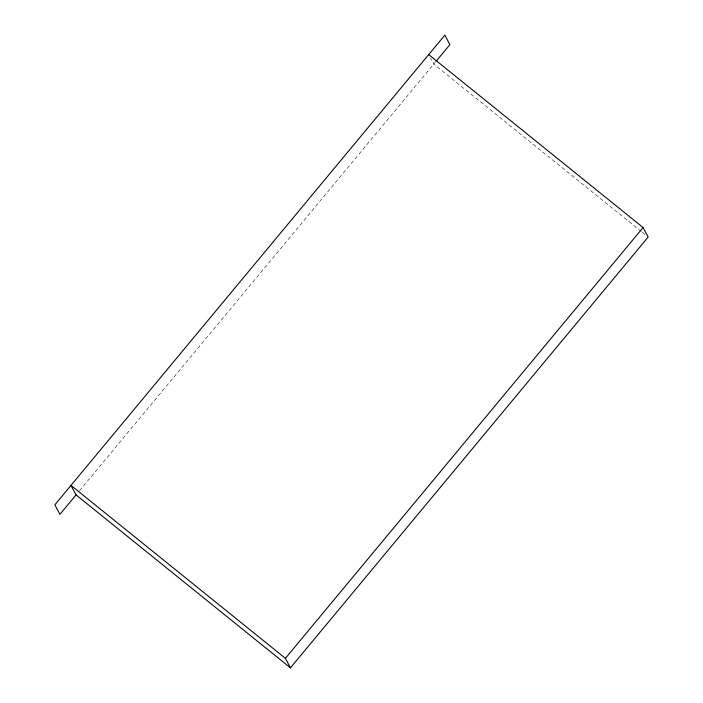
<?xml version="1.0" encoding="UTF-8"?>
<svg xmlns="http://www.w3.org/2000/svg" width="703" height="703" viewBox="0 0 703 703"><rect width="100%" height="100%" fill="white"/><g stroke="black" fill="none" stroke-linecap="round" stroke-linejoin="round"><path stroke-width="0.53" stroke-dasharray="3.52 2.64" d="M79.562 490.685L435.772 61.679M641.321 231.542L433.751 64.114L430.719 58.402M642.173 232.227L645.591 234.987"/><path stroke-width="1.05" d="M428.698 54.597L643.096 227.544L648.157 237.052L290.453 667.85L285.4 658.333L70.994 485.395L76.056 494.912L59.904 514.359L54.843 504.842L444.841 35.15L449.902 44.667L436.44 60.871M285.4 658.333L643.096 227.544M76.056 494.912L290.453 667.85"/></g></svg>
